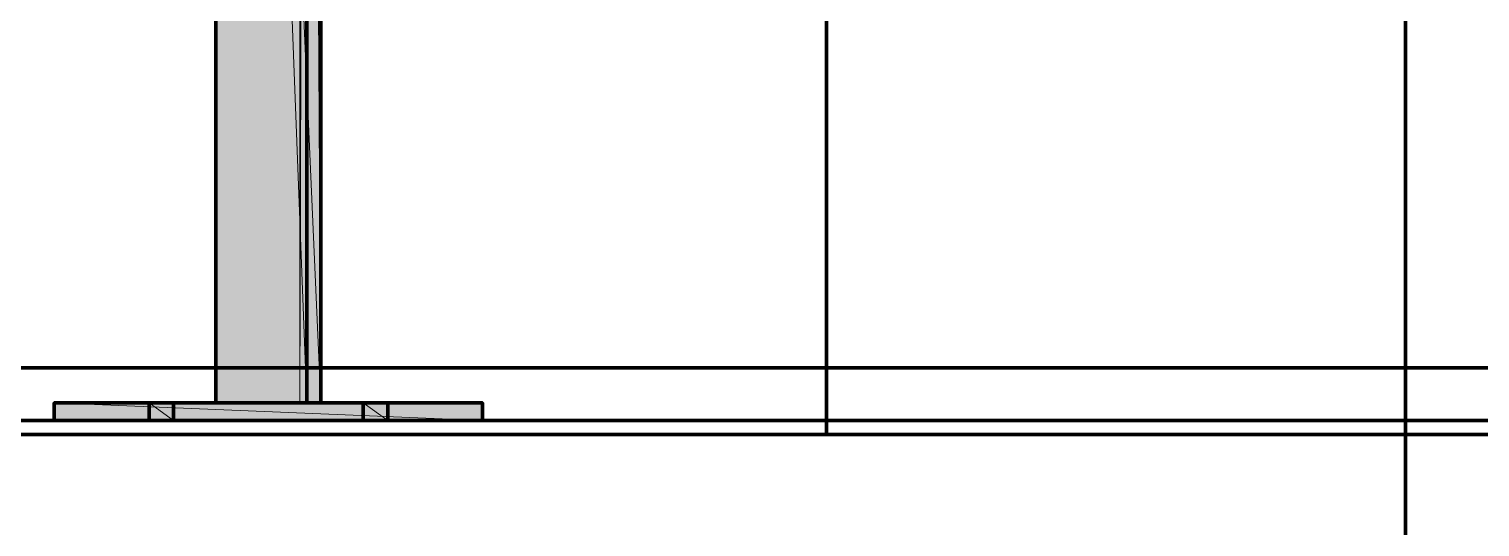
# Model space of a CAD drawing. Extents: x 0 to 1153, y 0 to 816.
# Drawn here: x 534.604 to 538.98, y 632.774 to 634.276 of the extents above; entities that cross this region are included whole.
import ezdxf

# ---------------------------------------------------------------- set-up
doc = ezdxf.new("R2010")
doc.units = 0
doc.header["$MEASUREMENT"] = 0
doc.layers.add('Arch', color=7, linetype='Continuous')
doc.layers.add('Hatch', color=7, linetype='Continuous')

msp = doc.modelspace()

# ---------------------------------------------------------------- hatches: boundary and pattern name
at = {"layer": 'Hatch', "linetype": 'Continuous', "lineweight": 211}
for points in [[(535.4849, 640.3128), (535.1674, 640.3128), (535.1674, 633.1479), (535.4849, 633.1479)], [(535.9717, 633.1479), (534.6806, 633.1479), (534.6806, 633.095), (535.9717, 633.095)], [(535.686, 633.1479), (535.6119, 633.1479), (535.6119, 633.095), (535.686, 633.095)], [(535.686, 633.1479), (535.6119, 633.1479), (535.6119, 633.095), (535.686, 633.095)], [(535.686, 633.1479), (535.6119, 633.1479), (535.6119, 633.095), (535.686, 633.095)], [(535.686, 633.1479), (535.6119, 633.1479), (535.6119, 633.095), (535.686, 633.095)]]:
    msp.add_hatch(color=3, dxfattribs=at).paths.add_polyline_path(points, flags=0)
at = {"layer": 'Hatch', "linetype": 'Continuous', "lineweight": 0}
msp.add_hatch(color=3, dxfattribs=at).paths.add_polyline_path([(535.4425, 640.3128), (535.4214, 640.3128), (535.4214, 633.1479), (535.4425, 633.1479)], flags=0)
h = msp.add_hatch(color=3, dxfattribs=at)
h.paths.add_polyline_path([(535.0404, 633.095), (535.0404, 633.1479), (534.9663, 633.1479)], flags=0)
h.paths.add_polyline_path([(535.0404, 633.1479), (534.9663, 633.1479), (535.0404, 633.095)], flags=0)
h.paths.add_polyline_path([(534.9663, 633.1479), (535.0404, 633.095), (534.9663, 633.095)], flags=0)
h.paths.add_polyline_path([(535.0404, 633.095), (534.9663, 633.095), (534.9663, 633.1479)], flags=0)
h = msp.add_hatch(color=3, dxfattribs=at)
h.paths.add_polyline_path([(535.0404, 633.095), (535.0404, 633.1479), (534.9663, 633.1479)], flags=0)
h.paths.add_polyline_path([(535.0404, 633.1479), (534.9663, 633.1479), (535.0404, 633.095)], flags=0)
h.paths.add_polyline_path([(534.9663, 633.1479), (535.0404, 633.095), (534.9663, 633.095)], flags=0)
h.paths.add_polyline_path([(535.0404, 633.095), (534.9663, 633.095), (534.9663, 633.1479)], flags=0)

# ---------------------------------------------------------------- linework, layer by layer
at = {"layer": 'Arch', "color": 11, "linetype": 'Continuous', "lineweight": 211}
for p, q in [((538.7551, 361.7701), (538.7551, 717.3913)), ((537.0089, 633.0526), (537.0089, 638.7994)), ((677.799, 633.0526), (492.5166, 633.0526))]:
    msp.add_line(p, q, dxfattribs=at)
for points in [[(486.7698, 638.7994), (492.3155, 633.2538), (678.0001, 633.2538), (678.0001, 388.7152), (683.5457, 383.1696), (486.7698, 383.1696)], [(486.7698, 638.7994), (683.5457, 638.7994), (683.5457, 383.1696), (683.5457, 638.7994), (677.799, 633.0526), (492.5166, 633.0526), (492.5166, 388.9269), (486.7698, 383.1696), (492.3155, 388.7152), (678.0001, 388.7152), (492.3155, 388.7152), (492.3155, 633.2538), (678.0001, 633.2538), (683.5457, 638.7994), (486.7698, 638.7994), (492.5166, 633.0526), (492.5166, 388.9269)]]:
    msp.add_lwpolyline(points, dxfattribs=at)
msp.add_lwpolyline([(494.8343, 633.095), (494.8343, 631.6027), (494.8343, 633.095), (628.4912, 633.095)], close=True, dxfattribs=at)
at = {"layer": 'Hatch', "color": 3, "linetype": 'Continuous', "lineweight": 0}
msp.add_line((535.4425, 633.1479), (535.4214, 633.1479), dxfattribs=at)
for points in [[(535.4849, 640.3128), (535.1674, 640.3128), (535.4849, 633.1479), (535.1674, 633.1479), (535.1674, 640.3128), (535.4425, 633.1479), (535.4214, 640.3128), (535.4214, 640.3128), (535.4214, 633.1479), (535.4425, 640.3128), (535.4849, 633.1479)], [(535.9717, 633.1479), (534.6806, 633.1479), (535.9717, 633.095), (534.6806, 633.095), (534.6806, 633.1479), (535.9717, 633.095)], [(535.0404, 633.095), (534.9663, 633.095), (534.9663, 633.1479), (535.0404, 633.1479), (534.9663, 633.1479), (535.0404, 633.095), (534.9663, 633.095), (534.9663, 633.1479), (535.0404, 633.095), (534.9663, 633.095), (535.0404, 633.095), (534.9663, 633.1479), (535.0404, 633.095), (535.0404, 633.1479), (534.9663, 633.1479), (535.0404, 633.1479), (535.0404, 633.095), (534.9663, 633.1479), (535.0404, 633.095), (535.0404, 633.1479), (535.0404, 633.095), (534.9663, 633.1479), (534.9663, 633.095), (534.9663, 633.1479)], [(535.686, 633.1479), (535.6119, 633.1479), (535.686, 633.095), (535.6119, 633.1479), (535.686, 633.095), (535.6119, 633.095), (535.686, 633.095), (535.6119, 633.1479), (535.686, 633.1479), (535.6119, 633.1479), (535.686, 633.095), (535.6119, 633.1479), (535.6119, 633.095), (535.6119, 633.1479), (535.6119, 633.095), (535.6119, 633.1479), (535.686, 633.1479), (535.686, 633.095), (535.686, 633.1479), (535.686, 633.095)], [(535.6119, 633.095), (535.686, 633.095), (535.6119, 633.1479), (535.686, 633.095)]]:
    msp.add_lwpolyline(points, close=True, dxfattribs=at)
at = {"layer": 'Hatch', "color": 3, "linetype": 'Continuous', "lineweight": 211}
for points in [[(535.4425, 640.3128), (535.4425, 633.1479), (535.1674, 633.1479), (535.4425, 633.1479), (535.4425, 640.3128), (535.1674, 640.3128), (535.4849, 640.3128), (535.4849, 633.1479)], [(535.1674, 640.3128), (535.1674, 633.1479), (535.1674, 640.3128)]]:
    msp.add_lwpolyline(points, dxfattribs=at)
for points in [[(535.9717, 633.1479), (534.6806, 633.1479), (535.9717, 633.1479), (535.9717, 633.095)], [(534.6806, 633.095), (534.6806, 633.1479), (534.6806, 633.095), (535.9717, 633.095)], [(534.9663, 633.095), (535.0404, 633.095), (534.9663, 633.095), (535.0404, 633.095), (535.0404, 633.1479), (535.0404, 633.095), (534.9663, 633.095), (534.9663, 633.1479)], [(535.0404, 633.1479), (534.9663, 633.1479), (535.0404, 633.1479), (534.9663, 633.1479)], [(535.6119, 633.095), (535.686, 633.095), (535.6119, 633.095), (535.686, 633.095), (535.686, 633.1479), (535.686, 633.095), (535.6119, 633.095), (535.6119, 633.1479)], [(535.6119, 633.1479), (535.686, 633.1479), (535.6119, 633.1479), (535.686, 633.1479)]]:
    msp.add_lwpolyline(points, close=True, dxfattribs=at)

doc.saveas('drawing.dxf')
